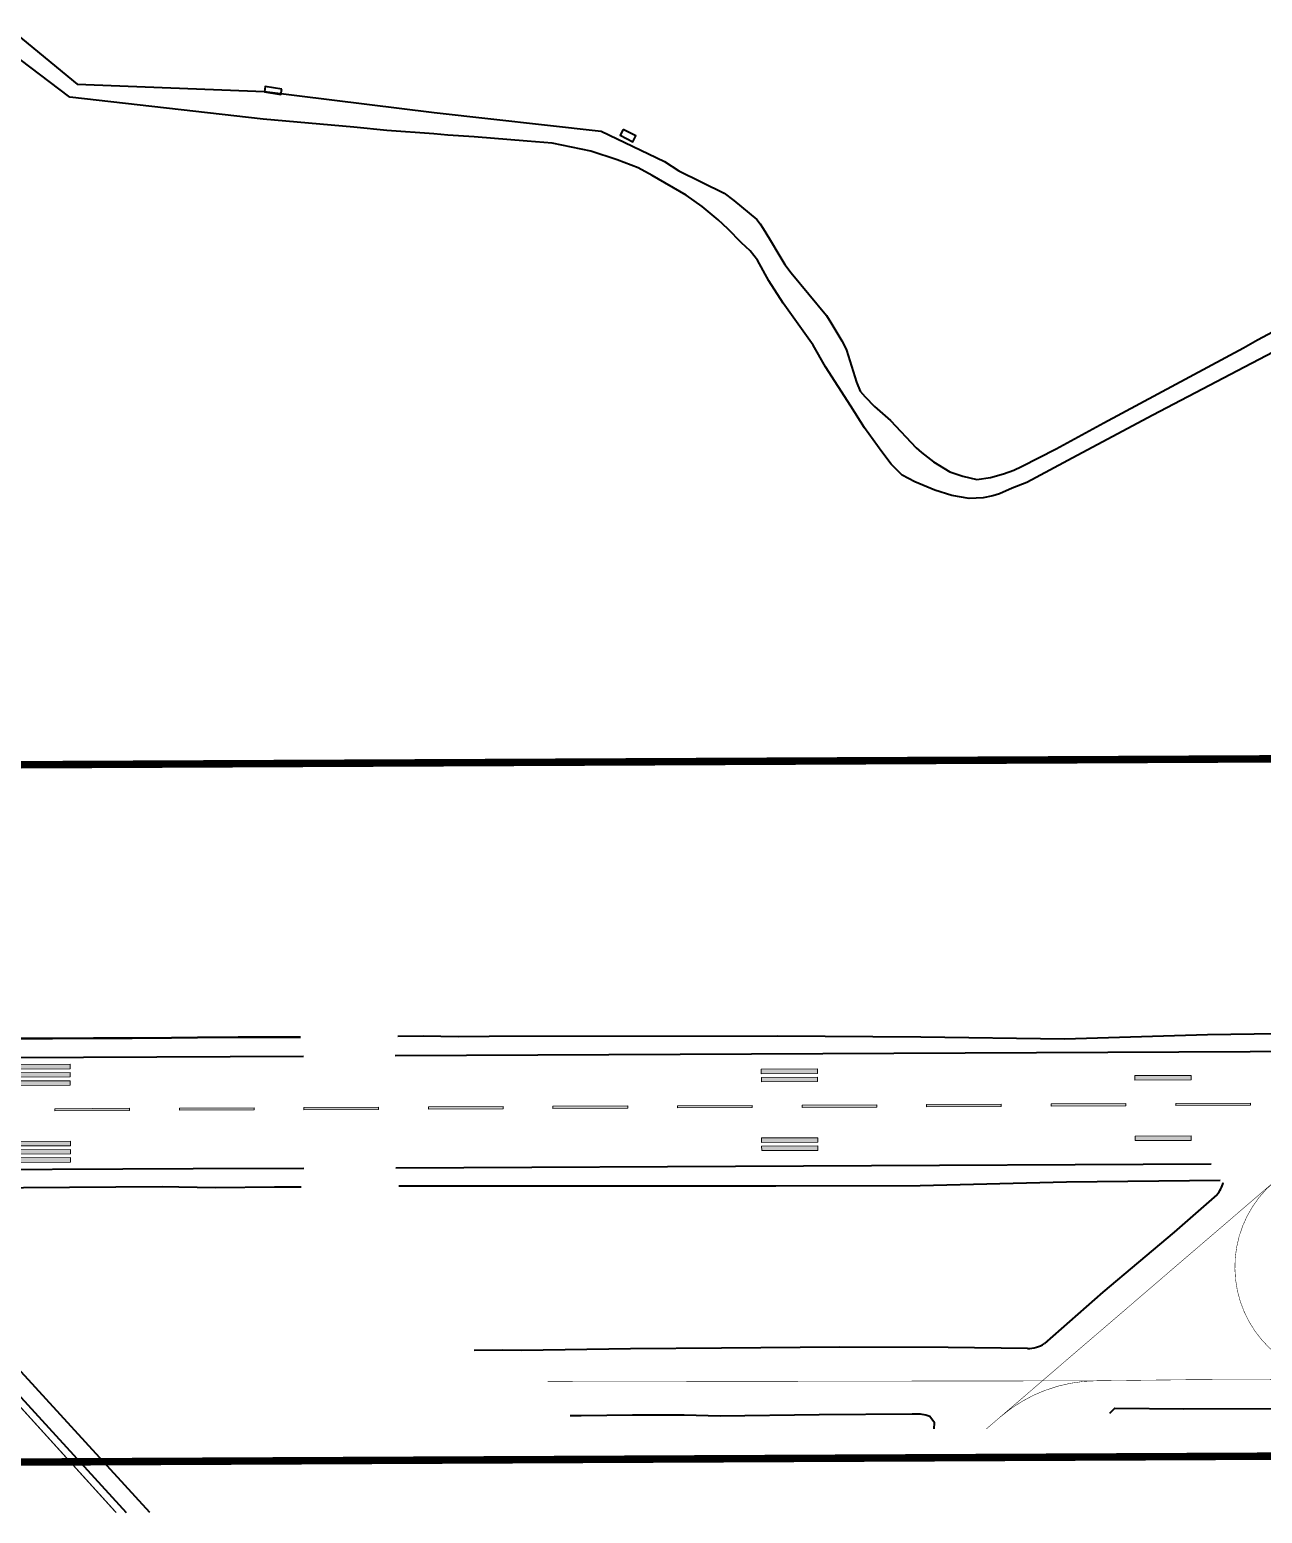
# Model space of a CAD drawing. Header units: metres. Extents: x 428 to 3974, y -4076 to 3914.
# Drawn here: x 1110.932 to 1111.361, y -3839.625 to -3839.109 of the extents above; entities that cross this region are included whole.
import ezdxf

# ---------------------------------------------------------------- set-up
doc = ezdxf.new("R2010")
doc.units = ezdxf.units.M
doc.header["$MEASUREMENT"] = 0
doc.linetypes.add('CENTER', pattern=[50.79999999999998, 31.75, -6.349999999999998, 6.349999999999998, -6.349999999999998])
doc.linetypes.add('DASHED', pattern=[0.75, 0.5, -0.25])
for name, color, linetype, lineweight in [('C-BLDG', 253, 'Continuous', 5), ('C-CLER-AERO', 253, 'Continuous', 5), ('C-FENC-AIRF-SECU', 253, 'DASHED', 0), ('C-ROAD-AIRF', 253, 'Continuous', 5), ('C-ROAD-LAND', 253, 'Continuous', 9), ('C-RUNN', 253, 'Continuous', 5), ('C-RUNN-CNTR', 253, 'Continuous', 18), ('C-RUNN-MARK', 253, 'Continuous', 0), ('C-RUNW-MARK', 252, 'Continuous', 20), ('C-SHLD', 253, 'Continuous', 5)]:
    doc.layers.add(name, color=color, linetype=linetype, lineweight=lineweight)
doc.layers.add('C-TAXI-OTLN', color=4, linetype='Continuous')
doc.styles.add('ADPI R', font='swiss.ttf')
doc.linetypes.add('OLS', pattern='A,4,-2,4,-2,["OLS",ADPI R,S=1.199999999999999,R=0,X=-1.7,Y=-0.5],-2,4,-2,4,-2', length=26)

# ---------------------------------------------------------------- blocks, each defined once
blk = doc.blocks.new('Sup 2400m-flat-1')
at = {"layer": 'C-RUNW-MARK'}
h = blk.add_hatch(color=256, dxfattribs=at)
h.paths.add_polyline_path([(172.5, 19.65000000514556), (172.5, 17.85000000533182), (149.9999999995343, 17.85000000451691), (150, 19.65000000444706)])
h.paths.add_polyline_path([(150, 16.3500000044005), (150, 14.55000000447035), (172.4999999995343, 14.55000000528525), (172.5, 16.3500000052154)])
h.paths.add_polyline_path([(172.5, 13.05000000516884), (172.5, 11.25000000523869), (150, 11.25000000454019), (150, 13.05000000435393)])
h = blk.add_hatch(color=256, dxfattribs=at)
h.paths.add_polyline_path([(322.5, 19.650000010035), (322.5, 17.85000000998843), (300, 17.85000000905711), (300, 19.65000000922009)])
h.paths.add_polyline_path([(300, 16.35000000894069), (300, 14.55000000912696), (322.4999999995343, 14.55000000982545), (322.5, 16.35000000998843)])
h.paths.add_polyline_path([(322.5, 13.05000000970904), (322.5, 11.25000000977888), (300, 11.25000000931322), (300, 13.05000000924337)])
h = blk.add_hatch(color=256, dxfattribs=at)
h.paths.add_polyline_path([(922.5000000009312, -13.04999997152481), (922.5000000004657, -11.24999997159466), (900.0000000004657, -11.24999997229315), (900.0000000009312, -13.0499999722233)])
h.paths.add_polyline_path([(922.5, 13.05000002856832), (922.5, 11.25000002852175), (900.0000000004657, 11.25000002793967), (900, 13.05000002775341)])
h.paths.add_polyline_path([(772.5000000009312, -13.04999997629784), (772.5000000009312, -11.24999997636769), (750.0000000004657, -11.24999997683335), (750.0000000009312, -13.04999997664708)])
h.paths.add_polyline_path([(772.5, 13.05000002379529), (772.5, 11.25000002386514), (750.0000000004657, 11.25000002305023), (750, 13.05000002298038)])
h.paths.add_polyline_path([(622.5000000009312, -16.34999998076819), (622.5000000009312, -14.54999998083804), (600.0000000009312, -14.54999998165294), (600.0000000009312, -16.34999998146668)])
h.paths.add_polyline_path([(600.0000000009312, -13.04999998153653), (600.0000000004657, -11.24999998160638), (622.5000000009312, -11.24999998079147), (622.5000000009312, -13.04999998072162)])
h.paths.add_polyline_path([(622.5, 16.35000001918524), (622.5, 14.55000001913868), (600, 14.5500000185566), (600, 16.35000001848675)])
h.paths.add_polyline_path([(600, 13.0500000185566), (600, 11.25000001851003), (622.5, 11.25000001909211), (622.5, 13.05000001902226)])
h = blk.add_hatch(color=256, dxfattribs=at)
h.paths.add_polyline_path([(172.5000000009313, -19.64999999455176), (172.5000000009313, -17.84999999473803), (150.000000001397, -17.84999999543652), (150.0000000009313, -19.6499999955995)])
h.paths.add_polyline_path([(150.0000000009313, -16.3499999953201), (150.0000000009313, -14.54999999538995), (172.5000000009313, -14.54999999492429), (172.5000000009313, -16.34999999485444)])
h.paths.add_polyline_path([(172.5000000009313, -13.04999999480787), (172.5000000009313, -11.24999999464489), (150.0000000009313, -11.24999999569263), (150.0000000009313, -13.04999999550637)])
h = blk.add_hatch(color=256, dxfattribs=at)
h.paths.add_polyline_path([(322.5000000009313, -19.64999999001156), (322.5000000009313, -17.84999999008141), (300.000000001397, -17.84999999089632), (300.0000000009313, -19.64999999082647)])
h.paths.add_polyline_path([(300.0000000009313, -16.34999999101274), (300.0000000009313, -14.54999999084975), (322.5000000009313, -14.54999999015126), (322.5000000009313, -16.34999999008141)])
h.paths.add_polyline_path([(322.5000000009313, -13.04999999015126), (322.5000000004657, -11.24999999022111), (300.0000000004657, -11.24999999080319), (300.0000000009313, -13.04999999073334)])
for points in [[(172.5, 19.65000000514556), (172.5, 17.85000000533182), (149.9999999995343, 17.85000000451691), (150, 19.65000000444706)], [(322.5, 19.650000010035), (322.5, 17.85000000998843), (300, 17.85000000905711), (300, 19.65000000922009)], [(150, 16.3500000044005), (150, 14.55000000447035), (172.4999999995343, 14.55000000528525), (172.5, 16.3500000052154)], [(172.5, 13.05000000516884), (172.5, 11.25000000523869), (150, 11.25000000454019), (150, 13.05000000435393)], [(300, 16.35000000894069), (300, 14.55000000912696), (322.4999999995343, 14.55000000982545), (322.5, 16.35000000998843)], [(322.5, 13.05000000970904), (322.5, 11.25000000977888), (300, 11.25000000931322), (300, 13.05000000924337)], [(622.5, 16.35000001918524), (622.5, 14.55000001913868), (600, 14.5500000185566), (600, 16.35000001848675)], [(600, 13.0500000185566), (600, 11.25000001851003), (622.5, 11.25000001909211), (622.5, 13.05000001902226)], [(772.5, 13.05000002379529), (772.5, 11.25000002386514), (750.0000000004657, 11.25000002305023), (750, 13.05000002298038)], [(922.5, 13.05000002856832), (922.5, 11.25000002852175), (900.0000000004657, 11.25000002793967), (900, 13.05000002775341)], [(172.5000000009313, -13.04999999480787), (172.5000000009313, -11.24999999464489), (150.0000000009313, -11.24999999569263), (150.0000000009313, -13.04999999550637)], [(322.5000000009313, -13.04999999015126), (322.5000000004657, -11.24999999022111), (300.0000000004657, -11.24999999080319), (300.0000000009313, -13.04999999073334)], [(600.0000000009312, -13.04999998153653), (600.0000000004657, -11.24999998160638), (622.5000000009312, -11.24999998079147), (622.5000000009312, -13.04999998072162)], [(772.5000000009312, -13.04999997629784), (772.5000000009312, -11.24999997636769), (750.0000000004657, -11.24999997683335), (750.0000000009312, -13.04999997664708)], [(922.5000000009312, -13.04999997152481), (922.5000000004657, -11.24999997159466), (900.0000000004657, -11.24999997229315), (900.0000000009312, -13.0499999722233)], [(150.0000000009313, -16.3499999953201), (150.0000000009313, -14.54999999538995), (172.5000000009313, -14.54999999492429), (172.5000000009313, -16.34999999485444)], [(172.5000000009313, -19.64999999455176), (172.5000000009313, -17.84999999473803), (150.000000001397, -17.84999999543652), (150.0000000009313, -19.6499999955995)], [(300.0000000009313, -16.34999999101274), (300.0000000009313, -14.54999999084975), (322.5000000009313, -14.54999999015126), (322.5000000009313, -16.34999999008141)], [(322.5000000009313, -19.64999999001156), (322.5000000009313, -17.84999999008141), (300.000000001397, -17.84999999089632), (300.0000000009313, -19.64999999082647)], [(622.5000000009312, -16.34999998076819), (622.5000000009312, -14.54999998083804), (600.0000000009312, -14.54999998165294), (600.0000000009312, -16.34999998146668)]]:
    blk.add_lwpolyline(points, close=True, dxfattribs=at)
blk = doc.blocks.new('*U59')
at = {"layer": 'C-RUNN-MARK'}
for points in [[(634669.8498094943, 3065985.647314166), (634669.0118534872, 3065985.975688541), (634658.066040987, 3065958.043821637), (634658.903996994, 3065957.715447262)], [(634651.6067886604, 3065939.09420266), (634650.7688326533, 3065939.422577035), (634639.823020153, 3065911.490710131), (634640.66097616, 3065911.162335756)], [(634633.3637678265, 3065892.541091155), (634632.5258118194, 3065892.869465529), (634621.5799993189, 3065864.937598626), (634622.4179553264, 3065864.609224251)], [(634615.1207469925, 3065845.987979649), (634614.2827909854, 3065846.316354023), (634603.336978485, 3065818.384487122), (634604.1749344921, 3065818.056112746)], [(634596.8777261585, 3065799.434868143), (634596.0397701514, 3065799.763242519), (634585.093957651, 3065771.831375615), (634585.9319136582, 3065771.50300124)], [(634578.6347053247, 3065752.881756637), (634577.7967493176, 3065753.210131012), (634566.8509368175, 3065725.278264109), (634567.6888928242, 3065724.949889734)], [(634560.3916844907, 3065706.328645132), (634559.5537284839, 3065706.657019507), (634548.6079159832, 3065678.725152604), (634549.4458719903, 3065678.396778229)], [(634542.1486636567, 3065659.775533627), (634541.3107076496, 3065660.103908001), (634530.3648951493, 3065632.172041098), (634531.2028511561, 3065631.843666723)], [(634523.9056428227, 3065613.222422121), (634523.0676868157, 3065613.550796496), (634512.1218743152, 3065585.618929594), (634512.9598303223, 3065585.290555217)], [(634505.6626219888, 3065566.669310615), (634504.8246659818, 3065566.99768499), (634493.8788534814, 3065539.065818087), (634494.7168094887, 3065538.737443712)]]:
    blk.add_hatch(color=256, dxfattribs=at).paths.add_polyline_path(points)
for points in [[(634669.0118534872, 3065985.975688541), (634658.066040987, 3065958.043821637), (634658.903996994, 3065957.715447262), (634669.8498094943, 3065985.647314166)], [(634650.7688326533, 3065939.422577035), (634639.823020153, 3065911.490710131), (634640.66097616, 3065911.162335756), (634651.6067886604, 3065939.09420266)], [(634632.5258118194, 3065892.869465529), (634621.5799993189, 3065864.937598626), (634622.4179553264, 3065864.609224251), (634633.3637678265, 3065892.541091155)], [(634614.2827909854, 3065846.316354023), (634603.336978485, 3065818.384487122), (634604.1749344921, 3065818.056112746), (634615.1207469925, 3065845.987979649)], [(634596.0397701514, 3065799.763242519), (634585.093957651, 3065771.831375615), (634585.9319136582, 3065771.50300124), (634596.8777261585, 3065799.434868143)], [(634577.7967493176, 3065753.210131012), (634566.8509368175, 3065725.278264109), (634567.6888928242, 3065724.949889734), (634578.6347053247, 3065752.881756637)], [(634559.5537284839, 3065706.657019507), (634548.6079159832, 3065678.725152604), (634549.4458719903, 3065678.396778229), (634560.3916844907, 3065706.328645132)], [(634541.3107076496, 3065660.103908001), (634530.3648951493, 3065632.172041098), (634531.2028511561, 3065631.843666723), (634542.1486636567, 3065659.775533627)], [(634523.0676868157, 3065613.550796496), (634512.1218743152, 3065585.618929594), (634512.9598303223, 3065585.290555217), (634523.9056428227, 3065613.222422121)], [(634504.8246659818, 3065566.99768499), (634493.8788534814, 3065539.065818087), (634494.7168094887, 3065538.737443712), (634505.6626219888, 3065566.669310615)]]:
    blk.add_lwpolyline(points, close=True, dxfattribs=at)

msp = doc.modelspace()

# ---------------------------------------------------------------- linework, layer by layer
at = {"layer": 'C-BLDG', "lineweight": 40}
for points in [[(1111.019474236718, -3839.129813608892), (1111.013705040286, -3839.128879337749), (1111.013395908712, -3839.130788247279), (1111.019165106075, -3839.131722514696)], [(1111.138228198471, -3839.143835785977), (1111.137171371332, -3839.145893144599), (1111.14150314867, -3839.148118301473), (1111.142558286855, -3839.146060072995)]]:
    msp.add_lwpolyline(points, close=True, dxfattribs=at)
at = {"layer": 'C-CLER-AERO', "linetype": 'OLS', "lineweight": 40, "const_width": 0.0025992, "flags": 128}
msp.add_lwpolyline([(1110.613906176252, -3839.366368138409), (1113.256396530619, -3839.353851015857), (1113.257580060004, -3839.596427868298), (1110.615055289077, -3839.608957418419), (1110.613906176252, -3839.366368138409)], close=True, dxfattribs=at)
at = {"layer": 'C-FENC-AIRF-SECU', "lineweight": 40, "ltscale": 0.2, "const_width": 0.0004332, "flags": 128}
msp.add_lwpolyline([(1110.961868087253, -3839.625076473868), (1110.89821334924, -3839.554870459429), (1110.725505270021, -3839.55568855553), (1110.725703136487, -3839.587891002363), (1110.711639614268, -3839.587957623593), (1110.7053953921, -3839.562465676284), (1110.705331437247, -3839.548964171849), (1110.570722336373, -3839.549601796261), (1110.570084635126, -3839.556842277936), (1110.560149820479, -3839.555738722152), (1110.553451835601, -3839.555291908971), (1110.54421688938, -3839.553199854857), (1110.541388843166, -3839.552555953331), (1110.536760836797, -3839.550275097779), (1110.532105990643, -3839.548898042357), (1110.526088764383, -3839.549416012309), (1110.523447293746, -3839.55076673179), (1110.458610491319, -3839.539936517543)], dxfattribs=at)
at = {"layer": 'C-ROAD-AIRF', "lineweight": 40}
for p, q in [((1110.973528603981, -3839.625021242715), (1110.906852553556, -3839.552119597039)), ((1110.902348785619, -3839.556181573487), (1110.96534519033, -3839.62506000436))]:
    msp.add_line(p, q, dxfattribs=at)
at = {"layer": 'C-ROAD-LAND', "lineweight": 40}
for p, q in [((1110.945665522436, -3839.132650246091), (1110.921761549501, -3839.114377401016)), ((1111.012994881211, -3839.140330172322), (1110.945665522436, -3839.132650246091)), ((1111.044544868594, -3839.143111328772), (1111.012994881211, -3839.140330172322)), ((1111.055928219998, -3839.144183767206), (1111.044544868594, -3839.143111328772)), ((1111.072280740323, -3839.145387753091), (1111.055928219998, -3839.144183767206)), ((1111.077202781992, -3839.14581073559), (1111.072280740323, -3839.145387753091)), ((1111.086415194398, -3839.146417732528), (1111.077202781992, -3839.14581073559)), ((1111.104795617475, -3839.147936542696), (1111.086415194398, -3839.146417732528)), ((1111.113499805289, -3839.148617730654), (1111.104795617475, -3839.147936542696)), ((1111.126969520891, -3839.151386303074), (1111.113499805289, -3839.148617730654)), ((1111.136054179123, -3839.154475026942), (1111.126969520891, -3839.151386303074)), ((1111.143366420133, -3839.157208203516), (1111.136054179123, -3839.154475026942)), ((1111.148278173017, -3839.159903791911), (1111.143366420133, -3839.157208203516)), ((1111.160052620298, -3839.166753928355), (1111.148278173017, -3839.159903791911)), ((1111.165650071068, -3839.170680142185), (1111.160052620298, -3839.166753928355)), ((1111.171254710717, -3839.17532874941), (1111.165650071068, -3839.170680142185)), ((1111.174629552713, -3839.178409389398), (1111.171254710717, -3839.17532874941)), ((1111.179359926334, -3839.183324535555), (1111.174629552713, -3839.178409389398)), ((1111.182307532015, -3839.18612730614), (1111.179359926334, -3839.183324535555)), ((1111.184899697503, -3839.189326540745), (1111.182307532015, -3839.18612730614)), ((1111.188850995111, -3839.196550219498), (1111.184899697503, -3839.189326540745)), ((1111.193787697194, -3839.204246302313), (1111.188850995111, -3839.196550219498)), ((1111.204327806322, -3839.218922662727), (1111.193787697194, -3839.204246302313)), ((1111.208570197182, -3839.226405437282), (1111.204327806322, -3839.218922662727)), ((1111.369114197283, -3839.21880120895), (1111.322445033541, -3839.243245666093)), ((1111.217372300526, -3839.240123273052), (1111.208570197182, -3839.226405437282)), ((1111.222157780038, -3839.247642642997), (1111.217372300526, -3839.240123273052)), ((1111.322445033541, -3839.243245666093), (1111.296044567557, -3839.257272067658)), ((1111.228115262421, -3839.256066627047), (1111.222157780038, -3839.247642642997)), ((1111.231367206158, -3839.260245048619), (1111.228115262421, -3839.256066627047)), ((1111.296044567557, -3839.257272067658), (1111.278549015945, -3839.266731788582)), ((1111.235201873774, -3839.264145515106), (1111.231367206158, -3839.260245048619)), ((1111.239637732929, -3839.266445507473), (1111.235201873774, -3839.264145515106)), ((1111.246589689473, -3839.269316394992), (1111.239637732929, -3839.266445507473)), ((1111.252546968362, -3839.271155820406), (1111.246589689473, -3839.269316394992)), ((1111.273520430507, -3839.268639396123), (1111.269080357118, -3839.270574589438)), ((1111.278549015945, -3839.266731788582), (1111.273520430507, -3839.268639396123)), ((1111.258543197023, -3839.272277341402), (1111.252546968362, -3839.271155820406)), ((1111.263432658235, -3839.272049498922), (1111.258543197023, -3839.272277341402)), ((1111.26675033891, -3839.271322098738), (1111.263432658235, -3839.272049498922)), ((1111.269080357118, -3839.270574589438), (1111.26675033891, -3839.271322098738))]:
    msp.add_line(p, q, dxfattribs=at)
msp.add_lwpolyline([(1110.925270872148, -3839.109145662926), (1110.948244683868, -3839.128153565518), (1111.013404876882, -3839.130665349952), (1111.072420974219, -3839.137955743066), (1111.130507891955, -3839.144498459241), (1111.152524805585, -3839.15504007525), (1111.157567273783, -3839.158225585885), (1111.173291859175, -3839.165972043938), (1111.176718349526, -3839.168531912557), (1111.184657850726, -3839.175198671586), (1111.185845895162, -3839.176737702629), (1111.186897428198, -3839.17830486334), (1111.18909200882, -3839.181939293808), (1111.192697382955, -3839.187910135082), (1111.194462830624, -3839.190864927314), (1111.196608403655, -3839.193705882124), (1111.208875746424, -3839.208583212636), (1111.210442397235, -3839.211023177198), (1111.214203625875, -3839.21745144873), (1111.215373526285, -3839.21954191587), (1111.215860470621, -3839.220670080922), (1111.219366339458, -3839.23181441351), (1111.220607745419, -3839.234910859904), (1111.222335794898, -3839.236884112647), (1111.225663630249, -3839.240267385907), (1111.23116497179, -3839.245117045186), (1111.240114261354, -3839.254563708968), (1111.241957530802, -3839.256241333849), (1111.246097165117, -3839.259449078879), (1111.251768833915, -3839.262968060739), (1111.256331730591, -3839.264499460525), (1111.261160947806, -3839.26563162095), (1111.265927971764, -3839.264882493011), (1111.270507546099, -3839.263650988407), (1111.274049024055, -3839.262433861561), (1111.276788629083, -3839.261155202232), (1111.288812856613, -3839.255024514339), (1111.305390123235, -3839.245893313727), (1111.353915851986, -3839.219790981329), (1111.358853795057, -3839.217043877757), (1111.366004716562, -3839.213175741202)], dxfattribs=at)
at = {"layer": 'C-RUNN', "lineweight": 40, "ltscale": 0.1}
for points in [[(1111.058890471658, -3839.466063727803), (1111.381062876391, -3839.464537452153)], [(1110.669581280047, -3839.467908255003), (1111.026979211675, -3839.466214888907)], [(1110.890487866899, -3839.505850142977), (1110.988573620985, -3839.505385459579)], [(1110.988573620985, -3839.505385459579), (1111.027163890148, -3839.505202450967)], [(1111.059075150131, -3839.505051291726), (1111.34274894833, -3839.503707542262)]]:
    msp.add_lwpolyline(points, dxfattribs=at)
at = {"layer": 'C-RUNN-CNTR', "linetype": 'CENTER', "lineweight": 40, "flags": 128}
msp.add_lwpolyline([(1111.264528123619, -3839.595916460446, 0.00017328, 0.00017328, 0), (1111.387650218284, -3839.4901931893, 0.00017328, 0.00017328, -0.1780408698950476), (1111.404460009145, -3839.483921031646, 0, 0, 0)], format="xyseb", dxfattribs=at)
at = {"layer": 'C-RUNN-CNTR', "linetype": 'CENTER', "lineweight": 40, "const_width": 0.00017328, "flags": 128}
for points in [[(1111.364542794371, -3839.510035221643, 0.6981563996878816), (1111.390171134336, -3839.578601873658)], [(1111.302702636415, -3839.579172744594, 0.1763607214431735), (1111.269421774386, -3839.591714349753)]]:
    msp.add_lwpolyline(points, format="xyb", dxfattribs=at)
for points in [[(1111.111918065189, -3839.579474019996), (1111.300759125458, -3839.579194612048)], [(1111.300759125458, -3839.579194612048), (1111.337428114334, -3839.578781965366), (1111.381397018632, -3839.578653403736), (1111.442736602811, -3839.578293149538), (1111.486998116555, -3839.578112648047), (1111.532654944299, -3839.577886750169), (1111.554624355821, -3839.577680210761)]]:
    msp.add_lwpolyline(points, dxfattribs=at)
at = {"layer": 'C-SHLD', "lineweight": 40}
for p, q in [((1110.922975579234, -3839.460129260264), (1110.939681433099, -3839.460127239293)), ((1110.939681433099, -3839.460127239293), (1110.922975579234, -3839.460129260264)), ((1110.939681433099, -3839.460127239293), (1110.953925322699, -3839.460015495486)), ((1110.953925322699, -3839.460015495486), (1110.939681433099, -3839.460127239293)), ((1110.953925322699, -3839.460015495486), (1110.967388193081, -3839.459937197334)), ((1110.967388193081, -3839.459937197334), (1110.953925322699, -3839.460015495486)), ((1110.967388193081, -3839.459937197334), (1110.981098041362, -3839.459922052166)), ((1110.981098041362, -3839.459922052166), (1110.967388193081, -3839.459937197334)), ((1110.981098041362, -3839.459922052166), (1110.990159680093, -3839.459778345368)), ((1110.990159680093, -3839.459778345368), (1110.981098041362, -3839.459922052166)), ((1110.990159680093, -3839.459778345368), (1111.004285667515, -3839.459653786562)), ((1111.004285667515, -3839.459653786562), (1110.990159680093, -3839.459778345368)), ((1111.004285667515, -3839.459653786562), (1111.025983893736, -3839.459608779467)), ((1111.025983893736, -3839.459608779467), (1111.004285667515, -3839.459653786562))]:
    msp.add_line(p, q, dxfattribs=at)
for points in [[(1111.386732320724, -3839.458774808041), (1111.373931548516, -3839.45841008722), (1111.3414358147, -3839.458816512666), (1111.291641411795, -3839.460330340258), (1111.24176370162, -3839.459647228188), (1111.191752807195, -3839.459302320323), (1111.091592164202, -3839.4593939308), (1111.080930650192, -3839.459474130712), (1111.068672317038, -3839.459350693218), (1111.059811936649, -3839.459384569145)], [(1110.897307570981, -3839.512176190681), (1110.977865996728, -3839.511559344075)], [(1110.977865996728, -3839.511559344075), (1110.983673269352, -3839.511744774125), (1110.996390500995, -3839.511986063039), (1111.016901309559, -3839.511710225782), (1111.025670167482, -3839.511693111799), (1111.026210251687, -3839.511698416612)], [(1111.060113748959, -3839.511396474383), (1111.065655298023, -3839.511306227363), (1111.078931640791, -3839.511394345379), (1111.091889285906, -3839.511403060696), (1111.141428955788, -3839.511319897315), (1111.191336489706, -3839.511414068929), (1111.241505685685, -3839.511200095705), (1111.292388765565, -3839.509988329552), (1111.345798090523, -3839.509339007727)]]:
    msp.add_lwpolyline(points, dxfattribs=at)
at = {"layer": 'C-TAXI-OTLN', "color": 253, "lineweight": 40}
for points in [[(1111.344685161444, -3839.514438023037), (1111.329891482791, -3839.527440858251), (1111.305004815529, -3839.548357642433), (1111.28475852027, -3839.566215803093)], [(1111.278789105783, -3839.567987353719), (1111.251200676853, -3839.567649311564), (1111.213437687097, -3839.567486056305), (1111.172406992367, -3839.567784956834), (1111.140786257996, -3839.568009647719), (1111.102778099435, -3839.568679387859), (1111.09607239948, -3839.568581518895), (1111.0863174954, -3839.568618870519)], [(1111.307476678821, -3839.590451640255), (1111.309249673462, -3839.588758421309), (1111.333200456998, -3839.588927961133), (1111.363702285992, -3839.588817835963)], [(1111.246349272741, -3839.595852242029), (1111.246489043305, -3839.593850544832), (1111.244894048157, -3839.591582096359), (1111.243493312461, -3839.591114090002), (1111.241604173979, -3839.590763704098), (1111.23870799174, -3839.590788294739), (1111.206327448091, -3839.591057579211), (1111.171964138704, -3839.591465846814), (1111.159411897375, -3839.591118910528), (1111.141462268265, -3839.591172306977), (1111.123539707115, -3839.591422851376), (1111.119779331102, -3839.591419476263)]]:
    msp.add_lwpolyline(points, dxfattribs=at)
for centre, radius, start, end in [((1111.337862844536, -3839.508148460827), 0.0092791498598432, 317.3267063463131, 347.3162516718795), ((1111.278770483988, -3839.556981568403), 0.0110058010251766, 270.0968384681444, 302.961920457773)]:
    msp.add_arc(centre, radius, start, end, dxfattribs=at)

# ---------------------------------------------------------------- block references
at = {"lineweight": 40, "xscale": 0.0008664000162988, "yscale": 0.0008664000162988, "zscale": 0.0008664000162988, "rotation": 0.2713628720925263}
msp.add_blockref('Sup 2400m-flat-1', (1110.666464148978, -3839.487416817985), dxfattribs=at)
at = {"layer": 'C-RUNN-MARK', "lineweight": 40, "xscale": 0.0008663995821894, "yscale": 0.0008663995821894, "zscale": 0.0008663995821894, "rotation": 111.6703719335296}
msp.add_blockref('*U59', (3782.617991769179, -3369.591566733263), dxfattribs=at)

doc.saveas('drawing.dxf')
